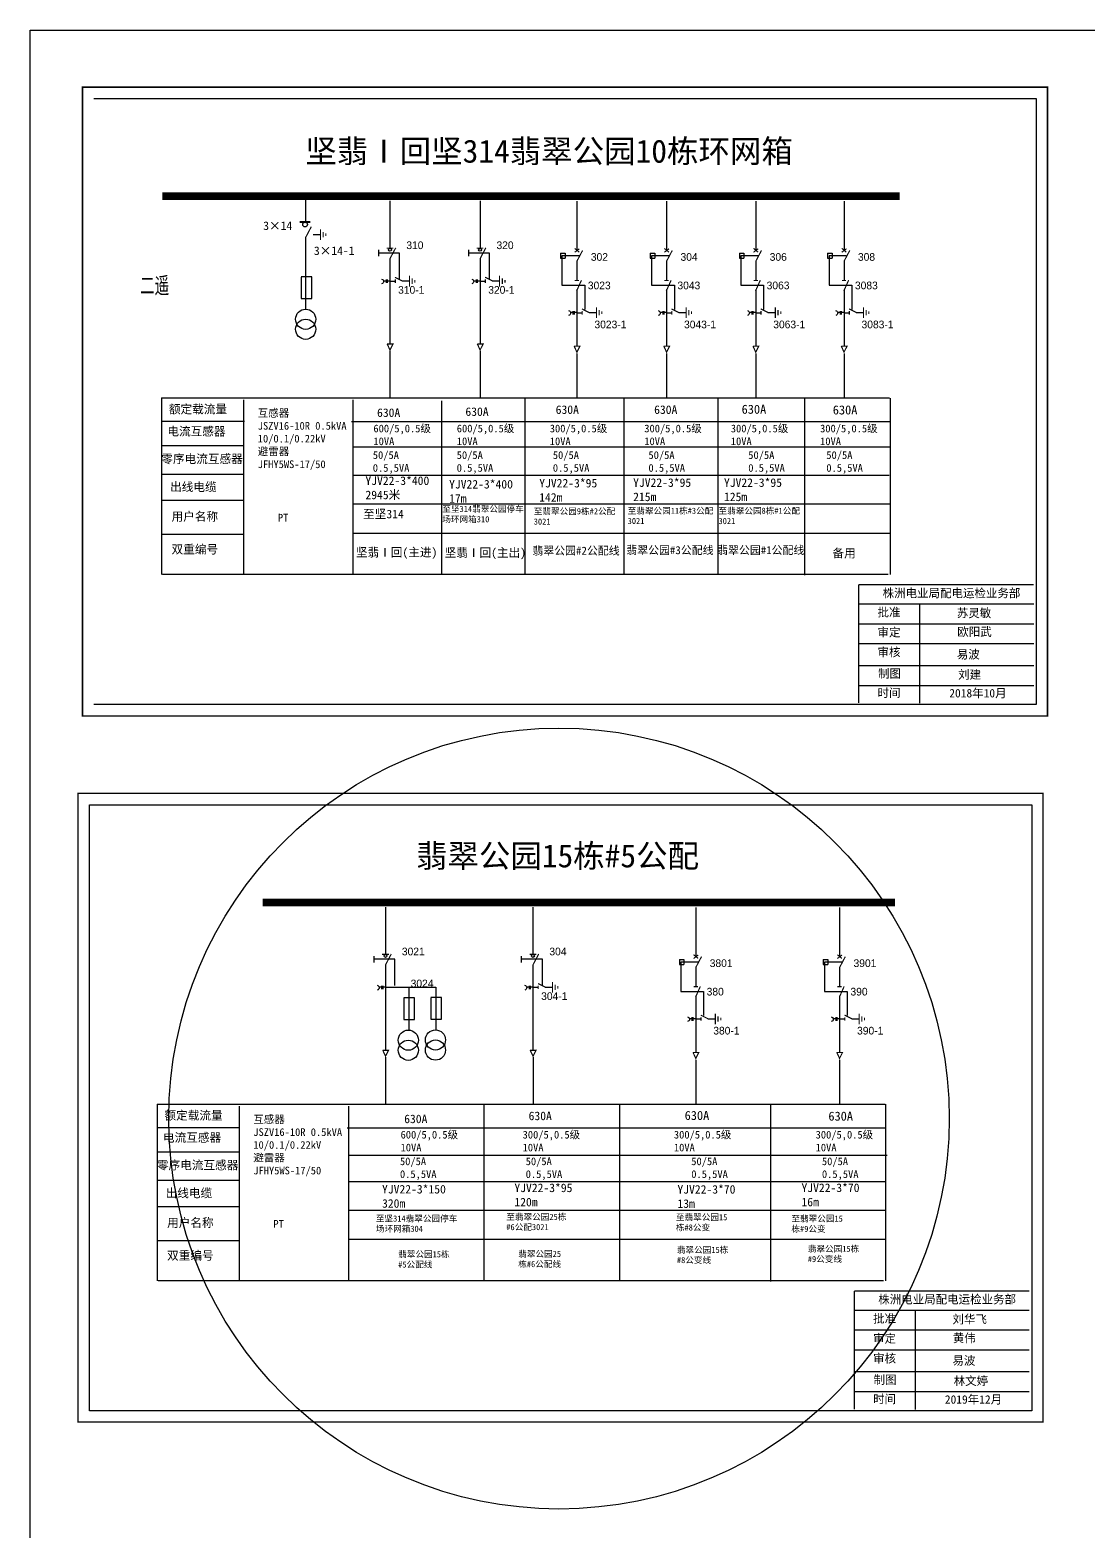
# Model space of a CAD drawing. Extents: x -194 to 226, y -192 to 105.
# Drawn here: x -194.2 to -56.5, y -90.1 to 105.1 of the extents above; entities that cross this region are included whole.
import ezdxf

# ---------------------------------------------------------------- set-up
doc = ezdxf.new("R2010")
doc.units = 0
doc.header["$LTSCALE"] = 0.774411
doc.linetypes.add('ACAD_ISO02W100', pattern=[15, 12, -3])
doc.linetypes.add('CENTER', pattern=[50.8, 31.75, -6.35, 6.35, -6.35])
doc.layers.get('0').update_dxf_attribs({"linetype": 'CONTINUOUS'})
doc.layers.add('2', color=7, linetype='CONTINUOUS')
doc.layers.add('3', color=7, linetype='CONTINUOUS')
doc.styles.add('hztxt_txtstyle_0.00_0_0', font='simkai.ttf')
doc.styles.add('hztxt_txtstyle_1.80_0_0', font='', dxfattribs={"height": 1.8, "bigfont": 'hztxt.shx'})
doc.styles.add('hztxt_txtstyle_2.70_0_0', font='simkai.ttf', dxfattribs={"height": 2.7})
doc.styles.add('字体', font='', dxfattribs={"height": 2.5})
doc.styles.add('宋体', font='', dxfattribs={"width": 0.65})
doc.styles.get('hztxt_txtstyle_1.80_0_0').set_extended_font_data('hztxt')
doc.styles.get('字体').set_extended_font_data('SimSun')
doc.styles.get('宋体').set_extended_font_data('SimSun')

# ---------------------------------------------------------------- blocks, each defined once
blk = doc.blocks.new('JD')
for points in [[(-2, 0.2), (-2, -0.2), (2, 0.2), (2, -0.2)], [(1, -1.2), (1, -0.8), (-1, -1.2), (-1, -0.8)], [(-0.5, -1.8), (-0.5, -2.2), (0.5, -1.8), (0.5, -2.2)]]:
    blk.add_trace(points)

msp = doc.modelspace()

# ---------------------------------------------------------------- linework, layer by layer
at = {"color": 0}
for p, q in [((-194.22, 105.09), (225.78, 105.09)), ((-158.41, 83.48), (-158.41, 80.19)), ((-147.42, 82.88), (-147.42, 76.77)), ((-135.7, 82.88), (-135.7, 76.77)), ((-123.12, 82.85), (-123.12, 76.43)), ((-111.46, 82.85), (-111.46, 76.43)), ((-99.86, 82.85), (-99.86, 76.43)), ((-88.38, 82.85), (-88.38, 76.43)), ((-158.39, 78.16), (-158.39, 68.83)), ((-157.41, 78.53), (-156.47, 78.53)), ((-147.42, 75.41), (-147.42, 64.3)), ((-135.7, 75.41), (-135.7, 64.3)), ((-125.25, 76.08), (-124.65, 76.08)), ((-125.25, 76.08), (-125.25, 75.42)), ((-125.25, 75.42), (-124.65, 75.42)), ((-124.65, 76.08), (-124.65, 75.42)), ((-123.12, 75.07), (-123.12, 72.59)), ((-113.59, 76.08), (-112.99, 76.08)), ((-113.59, 76.08), (-113.59, 75.42)), ((-113.59, 75.42), (-112.99, 75.42)), ((-112.99, 76.08), (-112.99, 75.42)), ((-111.46, 75.07), (-111.46, 72.59)), ((-101.99, 76.08), (-101.39, 76.08)), ((-101.99, 76.08), (-101.99, 75.42)), ((-101.99, 75.42), (-101.39, 75.42)), ((-101.39, 76.08), (-101.39, 75.42)), ((-99.86, 75.07), (-99.86, 72.59)), ((-90.51, 76.08), (-89.92, 76.08)), ((-90.51, 76.08), (-90.51, 75.42)), ((-90.51, 75.42), (-89.92, 75.42)), ((-89.92, 76.08), (-89.92, 75.42)), ((-88.38, 75.07), (-88.38, 72.59)), ((-147.42, 72.46), (-146.73, 72.46)), ((-145.83, 72.48), (-144.89, 72.48)), ((-135.7, 72.46), (-135.01, 72.46)), ((-134.11, 72.48), (-133.17, 72.48)), ((-123.12, 71.35), (-123.12, 64.05)), ((-111.46, 71.35), (-111.46, 64.05)), ((-99.86, 71.35), (-99.86, 64.05)), ((-88.38, 71.35), (-88.38, 64.05)), ((-123.12, 68.35), (-122.43, 68.35)), ((-121.52, 68.37), (-120.58, 68.37)), ((-111.46, 68.35), (-110.77, 68.35)), ((-109.86, 68.37), (-108.92, 68.37)), ((-99.86, 68.35), (-99.17, 68.35)), ((-98.27, 68.37), (-97.33, 68.37)), ((-88.38, 68.35), (-87.69, 68.35)), ((-86.79, 68.37), (-85.85, 68.37)), ((-166.35, 54.2), (-177.05, 54.2)), ((-166.39, 51.05), (-177.09, 51.05)), ((-166.39, 47.34), (-177.09, 47.34)), ((-166.43, 43.95), (-177.13, 43.95)), ((-166.39, 39.54), (-177.09, 39.54)), ((-148, -8.89), (-148, -15)), ((-128.83, -8.89), (-128.83, -15)), ((-107.66, -8.93), (-107.66, -15.34)), ((-88.96, -8.93), (-88.96, -15.34)), ((-148, -16.37), (-148, -27.47)), ((-128.83, -16.37), (-128.83, -27.47)), ((-109.79, -15.69), (-109.19, -15.69)), ((-109.79, -15.69), (-109.79, -16.35)), ((-109.79, -16.35), (-109.19, -16.35)), ((-109.19, -15.69), (-109.19, -16.35)), ((-107.66, -16.7), (-107.66, -19.18)), ((-91.09, -15.69), (-90.49, -15.69)), ((-91.09, -15.69), (-91.09, -16.35)), ((-91.09, -16.35), (-90.49, -16.35)), ((-90.49, -15.69), (-90.49, -16.35)), ((-88.96, -16.7), (-88.96, -19.18)), ((-128.83, -19.31), (-128.14, -19.31)), ((-127.23, -19.29), (-126.29, -19.29)), ((-107.66, -20.42), (-107.66, -27.72)), ((-88.96, -20.42), (-88.96, -27.72)), ((-107.66, -23.42), (-106.97, -23.42)), ((-106.07, -23.4), (-105.12, -23.4)), ((-88.96, -23.42), (-88.27, -23.42)), ((-87.37, -23.4), (-86.43, -23.4)), ((-166.92, -37.57), (-177.63, -37.57)), ((-166.96, -40.72), (-177.67, -40.72)), ((-166.96, -44.43), (-177.67, -44.43)), ((-167.01, -47.82), (-177.71, -47.82)), ((-166.97, -52.23), (-177.67, -52.23))]:
    msp.add_line(p, q, dxfattribs=at)
msp.add_line((-194.22, -191.91), (-194.22, 105.09))
at = {"color": 0, "linetype": 'ACAD_ISO02W100'}
for p, q in [((-122.82, 75.74), (-125.06, 75.74)), ((-125.06, 75.74), (-125.06, 71.93)), ((-111.16, 75.74), (-113.4, 75.74)), ((-113.4, 75.74), (-113.4, 71.93)), ((-99.56, 75.74), (-101.8, 75.74)), ((-101.8, 75.74), (-101.8, 71.93)), ((-88.08, 75.74), (-90.32, 75.74)), ((-90.32, 75.74), (-90.32, 71.93)), ((-125.06, 71.93), (-122.1, 71.93)), ((-122.1, 71.93), (-122.1, 68.78)), ((-113.4, 71.93), (-110.44, 71.93)), ((-110.44, 71.93), (-110.44, 68.78)), ((-101.8, 71.93), (-98.85, 71.93)), ((-98.85, 71.93), (-98.85, 68.78)), ((-90.32, 71.93), (-87.37, 71.93)), ((-87.37, 71.93), (-87.37, 68.78)), ((-107.36, -16.04), (-109.6, -16.04)), ((-109.6, -16.04), (-109.6, -19.85)), ((-88.66, -16.04), (-90.9, -16.04)), ((-90.9, -16.04), (-90.9, -19.85)), ((-109.6, -19.85), (-106.64, -19.85)), ((-106.64, -19.85), (-106.64, -22.99)), ((-90.9, -19.85), (-87.95, -19.85)), ((-87.95, -19.85), (-87.95, -22.99))]:
    msp.add_line(p, q, dxfattribs=at)
at = {"color": 0, "linetype": 'CENTER'}
for p, q in [((-147.42, 63.41), (-147.42, 57.27)), ((-135.7, 63.41), (-135.7, 57.27)), ((-123.11, 63.07), (-123.11, 57.3)), ((-111.45, 63.07), (-111.45, 57.3)), ((-99.86, 63.07), (-99.86, 57.3)), ((-88.38, 63.07), (-88.38, 57.3)), ((-148, -28.37), (-148, -34.5)), ((-128.82, -28.37), (-128.82, -34.5)), ((-107.65, -28.71), (-107.65, -34.47)), ((-88.96, -28.71), (-88.96, -34.47))]:
    msp.add_line(p, q, dxfattribs=at)
at = {"color": 0, "linetype": 'Continuous'}
for p, q in [((-177.12, 57.28), (-82.45, 57.28)), ((-177.07, 34.34), (-177.07, 57.28)), ((-166.45, 57.04), (-166.45, 34.35)), ((-152.24, 57.04), (-152.24, 34.35)), ((-140.72, 56.89), (-140.72, 34.36)), ((-129.89, 57.24), (-129.89, 34.35)), ((-117, 57.24), (-117, 34.35)), ((-104.8, 57.23), (-104.8, 34.33)), ((-93.53, 57.15), (-93.53, 34.25)), ((-82.4, 57.27), (-82.4, 34.33)), ((-152.41, 54.22), (-82.42, 54.22)), ((-152.24, 50.92), (-82.4, 50.92)), ((-152.24, 47.24), (-82.51, 47.24)), ((-152.24, 43.51), (-82.32, 43.51)), ((-152.24, 39.72), (-82.42, 39.72)), ((-82.66, 34.34), (-177, 34.34)), ((-86.46, 30.53), (-63.71, 30.53)), ((-78.57, 30.53), (-78.57, 17.6)), ((-86.46, 27.94), (-63.71, 27.94)), ((-86.46, 25.35), (-63.71, 25.35)), ((-86.46, 22.52), (-63.71, 22.52)), ((-86.46, 19.93), (-63.71, 19.93)), ((-177.69, -34.49), (-83.03, -34.49)), ((-177.65, -57.43), (-177.65, -34.49)), ((-167.02, -34.74), (-167.02, -57.43)), ((-152.81, -34.74), (-152.81, -57.43)), ((-135.21, -34.53), (-135.21, -57.43)), ((-117.58, -34.53), (-117.58, -57.43)), ((-97.95, -34.62), (-97.95, -57.52)), ((-82.97, -34.5), (-82.97, -57.45)), ((-152.99, -37.55), (-83, -37.55)), ((-152.74, -41.13), (-82.76, -41.13)), ((-152.81, -44.53), (-83.09, -44.53)), ((-152.81, -48.26), (-82.9, -48.26)), ((-152.81, -52.05), (-83, -52.05)), ((-83.24, -57.43), (-177.58, -57.43)), ((-87.04, -61.24), (-64.29, -61.24)), ((-79.14, -61.24), (-79.14, -74.17)), ((-87.04, -63.83), (-64.29, -63.83)), ((-87.04, -66.42), (-64.29, -66.42)), ((-87.04, -69.25), (-64.29, -69.25)), ((-87.04, -71.84), (-64.29, -71.84))]:
    msp.add_line(p, q, dxfattribs=at)
at = {"color": 0, "linetype": 'Continuous', "const_width": 0.182}
for points in [[(-187.4, 97.66), (-61.92, 97.66), (-61.92, 15.96), (-187.4, 15.96)], [(-187.98, 5.89), (-62.5, 5.89), (-62.5, -75.81), (-187.98, -75.81)]]:
    msp.add_lwpolyline(points, close=True, dxfattribs=at)
at = {"color": 0, "linetype": 'Continuous'}
msp.add_lwpolyline([(-185.93, 96.19), (-63.4, 96.19), (-63.4, 17.44), (-185.93, 17.44)], dxfattribs=at)
at = {"color": 0}
for points, const_width in [([(-177, 83.48), (-81.15, 83.48)], 0.998), ([(-159.16, 80.15), (-157.76, 80.15)], 0.238), ([(-158.39, 78.12), (-157.64, 79.54)], 0.15), ([(-147.86, 76.75), (-146.98, 76.75)], 0.15), ([(-147.42, 75.37), (-146.67, 76.79)], 0.15), ([(-136.15, 76.75), (-135.26, 76.75)], 0.15), ([(-135.7, 75.37), (-134.96, 76.79)], 0.15), ([(-123.4, 76.21), (-122.79, 76.66)], 0.15), ([(-123.4, 76.71), (-122.81, 76.22)], 0.15), ([(-123.12, 75.03), (-122.37, 76.45)], 0.15), ([(-111.74, 76.21), (-111.13, 76.66)], 0.15), ([(-111.74, 76.71), (-111.15, 76.22)], 0.15), ([(-111.46, 75.03), (-110.71, 76.45)], 0.15), ([(-100.15, 76.21), (-99.54, 76.66)], 0.15), ([(-100.14, 76.71), (-99.55, 76.22)], 0.15), ([(-99.86, 75.03), (-99.11, 76.45)], 0.15), ([(-88.66, 76.71), (-88.08, 76.22)], 0.15), ([(-88.67, 76.21), (-88.06, 76.66)], 0.15), ([(-88.38, 75.03), (-87.63, 76.45)], 0.15), ([(-146.77, 72.96), (-145.77, 72.46)], 0.15), ([(-146.73, 72.69), (-146.73, 72.23)], 0.15), ([(-135.05, 72.96), (-134.05, 72.46)], 0.15), ([(-135.01, 72.69), (-135.01, 72.23)], 0.15), ([(-123.39, 72.55), (-122.83, 72.55)], 0.15), ([(-123.15, 71.17), (-122.52, 72.58)], 0.15), ([(-111.73, 72.55), (-111.17, 72.55)], 0.15), ([(-111.49, 71.17), (-110.86, 72.58)], 0.15), ([(-100.13, 72.55), (-99.57, 72.55)], 0.15), ([(-99.89, 71.17), (-99.26, 72.58)], 0.15), ([(-88.65, 72.55), (-88.1, 72.55)], 0.15), ([(-88.41, 71.17), (-87.78, 72.58)], 0.15), ([(-122.46, 68.85), (-121.47, 68.35)], 0.15), ([(-122.43, 68.58), (-122.43, 68.12)], 0.15), ([(-110.81, 68.85), (-109.81, 68.35)], 0.15), ([(-110.77, 68.58), (-110.77, 68.12)], 0.15), ([(-99.21, 68.85), (-98.21, 68.35)], 0.15), ([(-99.17, 68.58), (-99.17, 68.12)], 0.15), ([(-87.73, 68.85), (-86.73, 68.35)], 0.15), ([(-87.69, 68.58), (-87.69, 68.12)], 0.15), ([(-147.79, 64.28), (-147.03, 64.28), (-147.42, 63.51), (-147.78, 64.3)], 0.15), ([(-136.07, 64.28), (-135.31, 64.28), (-135.7, 63.51), (-136.06, 64.3)], 0.15), ([(-123.48, 64), (-122.72, 64), (-123.11, 63.23), (-123.48, 64.02)], 0.15), ([(-111.83, 64), (-111.06, 64), (-111.45, 63.23), (-111.82, 64.02)], 0.15), ([(-100.23, 64), (-99.47, 64), (-99.86, 63.23), (-100.22, 64.02)], 0.15), ([(-88.75, 64), (-87.99, 64), (-88.38, 63.23), (-88.74, 64.02)], 0.15), ([(-163.99, -8.29), (-81.73, -8.29)], 0.998), ([(-148.44, -15.02), (-147.56, -15.02)], 0.15), ([(-148, -16.4), (-147.25, -14.98)], 0.15), ([(-129.27, -15.02), (-128.38, -15.02)], 0.15), ([(-128.83, -16.4), (-128.08, -14.98)], 0.15), ([(-107.94, -15.57), (-107.34, -15.11)], 0.15), ([(-107.94, -15.07), (-107.35, -15.55)], 0.15), ([(-107.66, -16.74), (-106.91, -15.32)], 0.15), ([(-89.25, -15.57), (-88.64, -15.11)], 0.15), ([(-89.24, -15.07), (-88.65, -15.55)], 0.15), ([(-88.96, -16.74), (-88.21, -15.32)], 0.15), ([(-128.17, -18.82), (-127.18, -19.31)], 0.15), ([(-128.14, -19.08), (-128.14, -19.54)], 0.15), ([(-107.93, -19.22), (-107.37, -19.22)], 0.15), ([(-107.69, -20.6), (-107.06, -19.19)], 0.15), ([(-89.23, -19.22), (-88.67, -19.22)], 0.15), ([(-88.99, -20.6), (-88.36, -19.19)], 0.15), ([(-107.01, -22.92), (-106.01, -23.42)], 0.15), ([(-106.97, -23.19), (-106.97, -23.65)], 0.15), ([(-88.31, -22.92), (-87.31, -23.42)], 0.15), ([(-88.27, -23.19), (-88.27, -23.65)], 0.15), ([(-148.37, -27.49), (-147.61, -27.49), (-148, -28.26), (-148.36, -27.48)], 0.15), ([(-129.19, -27.49), (-128.43, -27.49), (-128.82, -28.26), (-129.19, -27.48)], 0.15), ([(-108.03, -27.77), (-107.26, -27.77), (-107.65, -28.54), (-108.02, -27.76)], 0.15), ([(-89.33, -27.77), (-88.57, -27.77), (-88.96, -28.54), (-89.32, -27.76)], 0.15)]:
    msp.add_lwpolyline(points, dxfattribs=dict(at, const_width=const_width))
for points in [[(-148.93, 76.52), (-148.93, 75.69)], [(-137.21, 76.52), (-137.21, 75.69)], [(-158.98, 72.99), (-158.98, 70.19), (-157.6, 70.19), (-157.6, 73.03), (-158.98, 73.03)], [(-147.93, 72.47), (-148.24, 72.47)], [(-147.93, 72.68), (-147.93, 72.22)], [(-147.79, 72.68), (-147.79, 72.22)], [(-147.42, 72.47), (-147.79, 72.47)], [(-136.21, 72.47), (-136.52, 72.47)], [(-136.21, 72.68), (-136.21, 72.22)], [(-136.07, 72.68), (-136.07, 72.22)], [(-135.71, 72.47), (-136.07, 72.47)], [(-123.62, 68.36), (-123.94, 68.36)], [(-123.62, 68.57), (-123.62, 68.12)], [(-123.48, 68.57), (-123.48, 68.12)], [(-123.12, 68.36), (-123.48, 68.36)], [(-111.96, 68.36), (-112.28, 68.36)], [(-111.96, 68.57), (-111.96, 68.12)], [(-111.82, 68.57), (-111.82, 68.12)], [(-111.46, 68.36), (-111.82, 68.36)], [(-100.36, 68.36), (-100.68, 68.36)], [(-100.36, 68.57), (-100.36, 68.12)], [(-100.22, 68.57), (-100.22, 68.12)], [(-99.86, 68.36), (-100.22, 68.36)], [(-88.89, 68.36), (-89.2, 68.36)], [(-88.89, 68.57), (-88.89, 68.12)], [(-88.75, 68.57), (-88.75, 68.12)], [(-88.39, 68.36), (-88.75, 68.36)], [(-149.51, -15.25), (-149.51, -16.08)], [(-130.34, -15.25), (-130.34, -16.08)], [(-148.5, -19.31), (-148.82, -19.31)], [(-148.5, -19.1), (-148.5, -19.55)], [(-148.36, -19.1), (-148.36, -19.55)], [(-148, -19.31), (-148.36, -19.31)], [(-129.33, -19.31), (-129.65, -19.31)], [(-129.33, -19.1), (-129.33, -19.55)], [(-129.19, -19.1), (-129.19, -19.55)], [(-128.83, -19.31), (-129.19, -19.31)], [(-145.63, -20.69), (-145.63, -23.49), (-144.25, -23.49), (-144.25, -20.66), (-145.63, -20.66)], [(-142.11, -20.66), (-142.11, -23.46), (-140.73, -23.46), (-140.73, -20.63), (-142.11, -20.63)], [(-108.16, -23.41), (-108.48, -23.41)], [(-108.16, -23.2), (-108.16, -23.66)], [(-108.02, -23.2), (-108.02, -23.66)], [(-107.66, -23.41), (-108.02, -23.41)], [(-89.46, -23.41), (-89.78, -23.41)], [(-89.46, -23.2), (-89.46, -23.66)], [(-89.32, -23.2), (-89.32, -23.66)], [(-88.96, -23.41), (-89.32, -23.41)]]:
    msp.add_lwpolyline(points, dxfattribs=at)
at = {"color": 0, "linetype": 'ACAD_ISO02W100'}
for points in [[(-146.2, 72.69), (-146.2, 76.11), (-148.93, 76.11)], [(-134.48, 72.69), (-134.48, 76.11), (-137.21, 76.11)], [(-146.77, -19.08), (-146.77, -15.67), (-149.51, -15.67)], [(-127.6, -19.08), (-127.6, -15.67), (-130.34, -15.67)]]:
    msp.add_lwpolyline(points, dxfattribs=at)
at = {"color": 0}
for points in [[(-148.51, 72.72, -0.877934), (-148.5, 72.12)], [(-136.79, 72.72, -0.877934), (-136.78, 72.12)], [(-124.2, 68.62, -0.877934), (-124.19, 68.01)], [(-112.55, 68.62, -0.877934), (-112.53, 68.01)], [(-100.95, 68.62, -0.877934), (-100.94, 68.01)], [(-89.47, 68.62, -0.877934), (-89.46, 68.01)], [(-149.09, -19.05, -0.877934), (-149.08, -19.66)], [(-129.91, -19.05, -0.877934), (-129.9, -19.66)], [(-108.75, -23.15, -0.877934), (-108.73, -23.76)], [(-90.05, -23.15, -0.877934), (-90.04, -23.76)]]:
    msp.add_lwpolyline(points, format="xyb", dxfattribs=at)
at = {"color": 0, "linetype": 'Continuous', "const_width": 0.182}
for points in [[(-86.46, 33.01), (-86.48, 17.64)], [(-86.46, 33.01), (-63.71, 33.01)], [(-87.04, -58.76), (-87.05, -74.13)], [(-87.04, -58.76), (-64.29, -58.76)]]:
    msp.add_lwpolyline(points, dxfattribs=at)
at = {"color": 0, "linetype": 'Continuous'}
msp.add_lwpolyline([(-186.5, 4.41), (-63.97, 4.41), (-63.97, -74.34), (-186.5, -74.34)], close=True, dxfattribs=at)
at = {"color": 7, "linetype": 'Continuous'}
for points in [[(-148, -19.31), (-141.46, -19.31)], [(-144.94, -24.88), (-144.94, -19.31)], [(-141.42, -24.85), (-141.42, -19.28)]]:
    msp.add_lwpolyline(points, dxfattribs=at)
at = {"color": 0}
for centre, radius in [((-158.46, 79.81), 0.305), ((-147.42, 76.54), 0.192), ((-135.7, 76.54), 0.192), ((-148, -15.23), 0.192), ((-128.83, -15.23), 0.192)]:
    msp.add_circle(centre, radius, dxfattribs=at)
at = {"color": 1, "linetype": 'Continuous'}
msp.add_circle((-125.44, -36.36), 50.74, dxfattribs=at)
at = {"layer": '2', "color": 0}
for centre in [(-158.38, 67.5), (-158.38, 66.2), (-145.03, -26.18), (-141.51, -26.15), (-145.03, -27.49), (-141.51, -27.46)]:
    msp.add_circle(centre, 1.31, dxfattribs=at)

# ---------------------------------------------------------------- block references
at = {"color": 0, "xscale": 0.3494655254594932, "yscale": 0.3494655254594932, "zscale": 0.3494655254595134, "rotation": 90}
for p in [(-156.45, 78.5), (-144.88, 72.45), (-133.16, 72.45), (-120.57, 68.35), (-108.91, 68.35), (-97.31, 68.35), (-85.84, 68.35), (-126.28, -19.32), (-105.11, -23.43), (-86.41, -23.43)]:
    msp.add_blockref('JD', p, dxfattribs=at)

# ---------------------------------------------------------------- texts
at = {"color": 0, "linetype": 'Continuous', "style": 'hztxt_txtstyle_2.70_0_0'}
for s, p in [('3×14', (-163.9, 79.1)), ('3×14-1', (-157.31, 75.85))]:
    msp.add_text(s, height=1.109, dxfattribs=at).set_placement(p)
at = {"color": 0, "style": 'hztxt_txtstyle_1.80_0_0'}
for s, p in [('310', (-145.29, 76.62)), ('320', (-133.57, 76.62)), ('302', (-121.3, 75.1)), ('304', (-109.64, 75.1)), ('306', (-98.04, 75.1)), ('308', (-86.57, 75.1)), ('3023', (-121.69, 71.4)), ('3043', (-110.04, 71.4)), ('3063', (-98.44, 71.4)), ('3083', (-86.96, 71.4)), ('310-1', (-146.36, 70.82)), ('320-1', (-134.64, 70.82)), ('3023-1', (-120.83, 66.33)), ('3043-1', (-109.18, 66.33)), ('3063-1', (-97.58, 66.33)), ('3083-1', (-86.1, 66.33)), ('3021', (-145.87, -15.15)), ('304', (-126.69, -15.15)), ('3801', (-105.84, -16.67)), ('3901', (-87.14, -16.67)), ('3024', (-144.73, -19.31)), ('380', (-106.24, -20.37)), ('390', (-87.54, -20.37)), ('304-1', (-127.76, -20.95)), ('380-1', (-105.38, -25.44)), ('390-1', (-86.68, -25.44))]:
    msp.add_text(s, height=0.998, dxfattribs=at).set_placement(p)
at = {"color": 0, "linetype": 'Continuous', "attachment_point": 1}
for s, insert, char_height, width, style in [('{\\C256;坚翡Ⅰ回坚314翡翠公园10栋环网箱}', (-158.43, 90.85), 3, 90.5642, '字体'), ('{\\fSimSun|b0|i0|c134|p2;额定载流量}', (-176.17, 56.37), 1.1094, 17.8852, 'hztxt_txtstyle_2.70_0_0'), ('\\A1;{\\fSimSun|b0|i0|c134|p2;互感器\\PJSZV16-10R 0.5kVA\\P10/0.1/0.22kV\\P避雷器\\PJFHY5WS-17/50}', (-164.61, 55.82), 0.9985, 18.4113, 'hztxt_txtstyle_2.70_0_0'), ('{\\fSimSun|b0|i0|c134|p2;630A}', (-149.1, 55.92), 1.1094, 17.8852, 'hztxt_txtstyle_2.70_0_0'), ('{\\fSimSun|b0|i0|c134|p2;630A}', (-137.61, 56.05), 1.1094, 17.8852, 'hztxt_txtstyle_2.70_0_0'), ('{\\fSimSun|b0|i0|c134|p2;630A}', (-125.87, 56.31), 1.1094, 17.8852, 'hztxt_txtstyle_2.70_0_0'), ('{\\fSimSun|b0|i0|c134|p2;630A}', (-113.07, 56.31), 1.1094, 17.8852, 'hztxt_txtstyle_2.70_0_0'), ('{\\fSimSun|b0|i0|c134|p2;630A}', (-101.69, 56.4), 1.1757, 9.454, 'hztxt_txtstyle_0.00_0_0'), ('{\\fSimSun|b0|i0|c134|p2;630A}', (-89.84, 56.31), 1.1757, 9.454, 'hztxt_txtstyle_0.00_0_0'), ('{\\fSimSun|b0|i0|c134|p2;电流互感器}', (-176.36, 53.49), 1.1094, 17.8852, 'hztxt_txtstyle_2.70_0_0'), ('\\A1;{\\fSimSun|b0|i0|c134|p2;600/5,0.5级\\P10VA}', (-149.57, 53.81), 0.9985, 18.4113, 'hztxt_txtstyle_2.70_0_0'), ('\\A1;{\\fSimSun|b0|i0|c134|p2;600/5,0.5级\\P10VA}', (-138.73, 53.81), 0.9985, 18.4113, 'hztxt_txtstyle_2.70_0_0'), ('\\A1;{\\fSimSun|b0|i0|c134|p2;300/5,0.5级\\P10VA}', (-126.64, 53.81), 0.9985, 18.4113, 'hztxt_txtstyle_2.70_0_0'), ('\\A1;{\\fSimSun|b0|i0|c134|p2;300/5,0.5级\\P10VA}', (-114.35, 53.81), 0.9985, 18.4113, 'hztxt_txtstyle_2.70_0_0'), ('\\A1;{\\fSimSun|b0|i0|c134|p2;300/5,0.5级\\P10VA}', (-103.1, 53.81), 0.9985, 18.4113, 'hztxt_txtstyle_2.70_0_0'), ('\\A1;{\\fSimSun|b0|i0|c134|p2;300/5,0.5级\\P10VA}', (-91.49, 53.81), 0.9985, 18.4113, 'hztxt_txtstyle_2.70_0_0'), ('{\\fSimSun|b0|i0|c134|p2;零序电流互感器}', (-177.15, 49.91), 1.1094, 17.8852, 'hztxt_txtstyle_2.70_0_0'), ('{\\fSimSun|b0|i0|c134|p2;50/5A\\P0.5,5VA}', (-149.65, 50.35), 0.9985, 17.8852, 'hztxt_txtstyle_2.70_0_0'), ('{\\fSimSun|b0|i0|c134|p2;50/5A\\P0.5,5VA}', (-138.74, 50.35), 0.9985, 17.8852, 'hztxt_txtstyle_2.70_0_0'), ('{\\fSimSun|b0|i0|c134|p2;50/5A\\P0.5,5VA}', (-126.24, 50.35), 0.9985, 17.8852, 'hztxt_txtstyle_2.70_0_0'), ('{\\fSimSun|b0|i0|c134|p2;50/5A\\P0.5,5VA}', (-113.81, 50.35), 0.9985, 17.8852, 'hztxt_txtstyle_2.70_0_0'), ('{\\fSimSun|b0|i0|c134|p2;50/5A\\P0.5,5VA}', (-100.83, 50.35), 0.9985, 17.8852, 'hztxt_txtstyle_2.70_0_0'), ('{\\fSimSun|b0|i0|c134|p2;50/5A\\P0.5,5VA}', (-90.68, 50.35), 0.9985, 17.8852, 'hztxt_txtstyle_2.70_0_0'), ('{\\fSimSun|b0|i0|c134|p2;YJV22-3*400\\P2945米}', (-150.61, 47.08), 1.1094, 17.8852, 'hztxt_txtstyle_2.70_0_0'), ('{\\fSimSun|b0|i0|c134|p2;YJV22-3*95\\P142m}', (-128.01, 46.76), 1.1094, 17.8852, 'hztxt_txtstyle_2.70_0_0'), ('{\\fSimSun|b0|i0|c134|p2;YJV22-3*95\\P215m}', (-115.8, 46.83), 1.1094, 17.8852, 'hztxt_txtstyle_2.70_0_0'), ('{\\fSimSun|b0|i0|c134|p2;YJV22-3*95\\P125m}', (-103.99, 46.83), 1.1094, 17.8852, 'hztxt_txtstyle_2.70_0_0'), ('{\\fSimSun|b0|i0|c134|p2;出线电缆}', (-176.01, 46.27), 1.1094, 17.8852, 'hztxt_txtstyle_2.70_0_0'), ('{\\fSimSun|b0|i0|c134|p2;YJV22-3*400\\P17m}', (-139.73, 46.62), 1.1094, 17.8852, 'hztxt_txtstyle_2.70_0_0'), ('{\\fSimSun|b0|i0|c134|p2;至坚314翡翠公园停车场环网箱310}', (-140.61, 43.25), 0.8, 11.2806, 'hztxt_txtstyle_2.70_0_0'), ('{\\fSimSun|b0|i0|c134|p2;至翡翠公园9栋#2公配3021}', (-128.72, 42.95), 0.8, 11.2806, 'hztxt_txtstyle_2.70_0_0'), ('{\\fSimSun|b0|i0|c134|p2;至翡翠公园11栋#3公配3021}', (-116.51, 43.02), 0.8, 11.2806, 'hztxt_txtstyle_2.70_0_0'), ('{\\fSimSun|b0|i0|c134|p2;至翡翠公园8栋#1公配3021}', (-104.7, 43.02), 0.8, 11.2806, 'hztxt_txtstyle_2.70_0_0'), ('{\\fSimSun|b0|i0|c134|p2;用户名称}', (-175.82, 42.42), 1.1094, 17.8852, 'hztxt_txtstyle_2.70_0_0'), ('{\\fSimSun|b0|i0|c134|p2;PT}', (-162, 42.22), 1.0024, 7.7986, 'hztxt_txtstyle_0.00_0_0'), ('{\\fSimSun|b0|i0|c134|p2;至坚314}', (-150.91, 42.75), 1.1094, 9.6036, 'hztxt_txtstyle_2.70_0_0'), ('{\\fSimSun|b0|i0|c134|p2;双重编号}', (-175.82, 38.16), 1.1094, 17.8852, 'hztxt_txtstyle_2.70_0_0'), ('{\\fSimSun|b0|i0|c134|p2;坚翡Ⅰ回(主进)}', (-151.85, 37.77), 1.1094, 12.4276, 'hztxt_txtstyle_2.70_0_0'), ('{\\fSimSun|b0|i0|c134|p2;坚翡Ⅰ回(主出)}', (-140.32, 37.72), 1.1094, 12.4276, 'hztxt_txtstyle_2.70_0_0'), ('{\\fSimSun|b0|i0|c134|p2;翡翠公园#2公配线}', (-128.9, 37.95), 1.04, 14.6648, 'hztxt_txtstyle_2.70_0_0'), ('{\\fSimSun|b0|i0|c134|p2;翡翠公园#3公配线}', (-116.69, 38.02), 1.04, 14.6648, 'hztxt_txtstyle_2.70_0_0'), ('{\\fSimSun|b0|i0|c134|p2;翡翠公园#1公配线}', (-104.88, 38.02), 1.04, 14.6648, 'hztxt_txtstyle_2.70_0_0'), ('{\\fSimSun|b0|i0|c134|p2;备用}', (-89.88, 37.65), 1.1094, 12.4276, 'hztxt_txtstyle_2.70_0_0'), ('株洲电业局配电运检业务部', (-83.36, 32.46), 1.0944, 29.9201, '字体'), ('{\\fKaiTi_GB2312|b0|i0|c134|p49;批准}', (-84.02, 29.97), 1.0944, 8.5588, '字体'), ('苏灵敏', (-73.71, 29.87), 1.094, 8.5588, '字体'), ('\\f\uffbfﾬￌﾣﾤ_GB2312|b0|i0|c134|p49;审定', (-84.02, 27.37), 1.0944, 8.5588, '字体'), ('欧阳武', (-73.65, 27.44), 1.094, 8.5588, '字体'), ('\\f\uffbfﾬￌﾣﾤ_GB2312|b0|i0|c134|p49;审核', (-84.02, 24.79), 1.0944, 8.5588, '字体'), ('易波', (-73.71, 24.5), 1.094, 8.5588, '字体'), ('\\f\uffbfﾬￌﾣﾤ_GB2312|b0|i0|c134|p49;制图', (-83.96, 22.01), 1.0944, 8.5588, '字体'), ('刘建', (-73.54, 21.87), 1.094, 8.5588, '字体'), ('\\f\uffbfﾬￌﾣﾤ_GB2312|b0|i0|c134|p49;时间', (-84.02, 19.5), 1.0944, 8.5588, '字体'), ('2018年10月', (-74.69, 19.46), 1.094, 16.0081, '字体'), ('{\\C256;翡翠公园15栋#5公配}', (-144.04, -0.72), 3, 90.5642, '字体'), ('{\\fSimSun|b0|i0|c134|p2;额定载流量}', (-176.74, -35.4), 1.1094, 17.8852, 'hztxt_txtstyle_2.70_0_0'), ('\\A1;{\\fSimSun|b0|i0|c134|p2;互感器\\PJSZV16-10R 0.5kVA\\P10/0.1/0.22kV\\P避雷器\\PJFHY5WS-17/50}', (-165.19, -35.96), 0.9985, 18.4113, 'hztxt_txtstyle_2.70_0_0'), ('{\\fSimSun|b0|i0|c134|p2;630A}', (-145.57, -35.85), 1.1094, 17.8852, 'hztxt_txtstyle_2.70_0_0'), ('{\\fSimSun|b0|i0|c134|p2;630A}', (-129.39, -35.46), 1.1094, 17.8852, 'hztxt_txtstyle_2.70_0_0'), ('{\\fSimSun|b0|i0|c134|p2;630A}', (-109.1, -35.37), 1.1757, 9.454, 'hztxt_txtstyle_0.00_0_0'), ('{\\fSimSun|b0|i0|c134|p2;630A}', (-90.41, -35.46), 1.1757, 9.454, 'hztxt_txtstyle_0.00_0_0'), ('{\\fSimSun|b0|i0|c134|p2;电流互感器}', (-176.94, -38.28), 1.1094, 17.8852, 'hztxt_txtstyle_2.70_0_0'), ('\\A1;{\\fSimSun|b0|i0|c134|p2;600/5,0.5级\\P10VA}', (-146.04, -37.96), 0.9985, 18.4113, 'hztxt_txtstyle_2.70_0_0'), ('\\A1;{\\fSimSun|b0|i0|c134|p2;300/5,0.5级\\P10VA}', (-130.17, -37.96), 0.9985, 18.4113, 'hztxt_txtstyle_2.70_0_0'), ('\\A1;{\\fSimSun|b0|i0|c134|p2;300/5,0.5级\\P10VA}', (-110.5, -37.96), 0.9985, 18.4113, 'hztxt_txtstyle_2.70_0_0'), ('\\A1;{\\fSimSun|b0|i0|c134|p2;300/5,0.5级\\P10VA}', (-92.07, -37.96), 0.9985, 18.4113, 'hztxt_txtstyle_2.70_0_0'), ('{\\fSimSun|b0|i0|c134|p2;零序电流互感器}', (-177.72, -41.86), 1.1094, 17.8852, 'hztxt_txtstyle_2.70_0_0'), ('{\\fSimSun|b0|i0|c134|p2;50/5A\\P0.5,5VA}', (-146.12, -41.42), 0.9985, 17.8852, 'hztxt_txtstyle_2.70_0_0'), ('{\\fSimSun|b0|i0|c134|p2;50/5A\\P0.5,5VA}', (-129.77, -41.42), 0.9985, 17.8852, 'hztxt_txtstyle_2.70_0_0'), ('{\\fSimSun|b0|i0|c134|p2;50/5A\\P0.5,5VA}', (-108.24, -41.42), 0.9985, 17.8852, 'hztxt_txtstyle_2.70_0_0'), ('{\\fSimSun|b0|i0|c134|p2;50/5A\\P0.5,5VA}', (-91.25, -41.42), 0.9985, 17.8852, 'hztxt_txtstyle_2.70_0_0'), ('{\\fSimSun|b0|i0|c134|p2;YJV22-3*95\\P120m}', (-131.24, -44.81), 1.1094, 17.8852, 'hztxt_txtstyle_2.70_0_0'), ('{\\fSimSun|b0|i0|c134|p2;YJV22-3*70\\P16m}', (-93.91, -44.8), 1.1094, 17.8852, 'hztxt_txtstyle_2.70_0_0'), ('{\\fSimSun|b0|i0|c134|p2;出线电缆}', (-176.59, -45.5), 1.1094, 17.8852, 'hztxt_txtstyle_2.70_0_0'), ('{\\fSimSun|b0|i0|c134|p2;YJV22-3*150\\P320m}', (-148.45, -44.99), 1.1094, 17.8852, 'hztxt_txtstyle_2.70_0_0'), ('{\\fSimSun|b0|i0|c134|p2;YJV22-3*70\\P13m}', (-110.04, -45.01), 1.1094, 17.8852, 'hztxt_txtstyle_2.70_0_0'), ('{\\fSimSun|b0|i0|c134|p2;至翡翠公园25栋#6公配3021}', (-132.29, -48.73), 0.8, 7.8071, 'hztxt_txtstyle_2.70_0_0'), ('{\\fSimSun|b0|i0|c134|p2;至翡翠公园15栋#8公变}', (-110.24, -48.78), 0.8, 7.1019, 'hztxt_txtstyle_2.70_0_0'), ('{\\fSimSun|b0|i0|c134|p2;用户名称}', (-176.4, -49.35), 1.1094, 17.8852, 'hztxt_txtstyle_2.70_0_0'), ('{\\fSimSun|b0|i0|c134|p2;PT}', (-162.58, -49.55), 1.0024, 7.7986, 'hztxt_txtstyle_0.00_0_0'), ('{\\fSimSun|b0|i0|c134|p2;至坚314翡翠公园停车场环网箱304}', (-149.25, -48.95), 0.8, 11.2806, 'hztxt_txtstyle_2.70_0_0'), ('{\\fSimSun|b0|i0|c134|p2;至翡翠公园15栋#9公变}', (-95.22, -48.96), 0.8, 7.1019, 'hztxt_txtstyle_2.70_0_0'), ('{\\fSimSun|b0|i0|c134|p2;双重编号}', (-176.4, -53.61), 1.1094, 17.8852, 'hztxt_txtstyle_2.70_0_0'), ('{\\fSimSun|b0|i0|c134|p2;翡翠公园15栋#5公配线}', (-146.35, -53.59), 0.8, 7.1019, 'hztxt_txtstyle_2.70_0_0'), ('{\\fSimSun|b0|i0|c134|p2;翡翠公园25栋#6公配线}', (-130.74, -53.54), 0.8, 6.5225, 'hztxt_txtstyle_2.70_0_0'), ('{\\fSimSun|b0|i0|c134|p2;翡翠公园15栋#8公变线}', (-110.11, -53.02), 0.8, 7.1019, 'hztxt_txtstyle_2.70_0_0'), ('{\\fSimSun|b0|i0|c134|p2;翡翠公园15栋#9公变线}', (-93.09, -52.88), 0.8, 7.1019, 'hztxt_txtstyle_2.70_0_0'), ('株洲电业局配电运检业务部', (-83.93, -59.31), 1.0944, 29.9201, '字体'), ('{\\fKaiTi_GB2312|b0|i0|c134|p49;批准}', (-84.6, -61.81), 1.0944, 8.5588, '字体'), ('刘华飞', (-74.28, -61.9), 1.094, 8.5588, '字体'), ('\\f\uffbfﾬￌﾣﾤ_GB2312|b0|i0|c134|p49;审定', (-84.6, -64.4), 1.0944, 8.5588, '字体'), ('黄伟', (-74.23, -64.34), 1.094, 8.5588, '字体'), ('\\f\uffbfﾬￌﾣﾤ_GB2312|b0|i0|c134|p49;审核', (-84.6, -66.98), 1.0944, 8.5588, '字体'), ('易波', (-74.28, -67.27), 1.094, 8.5588, '字体'), ('\\f\uffbfﾬￌﾣﾤ_GB2312|b0|i0|c134|p49;制图', (-84.54, -69.76), 1.0944, 8.5588, '字体'), ('林文婷', (-74.12, -69.91), 1.094, 8.5588, '字体'), ('\\f\uffbfﾬￌﾣﾤ_GB2312|b0|i0|c134|p49;时间', (-84.6, -72.27), 1.0944, 8.5588, '字体'), ('2019年12月', (-75.27, -72.32), 1.094, 16.0081, '字体')]:
    msp.add_mtext(s, dxfattribs=dict(at, insert=insert, char_height=char_height, width=width, style=style))
at = {"layer": '3', "color": 0, "style": '宋体', "width": 0.65}
msp.add_text('二遥', height=2.143, dxfattribs=at).set_placement((-179.92, 70.83, -0.03))

doc.saveas('drawing.dxf')
